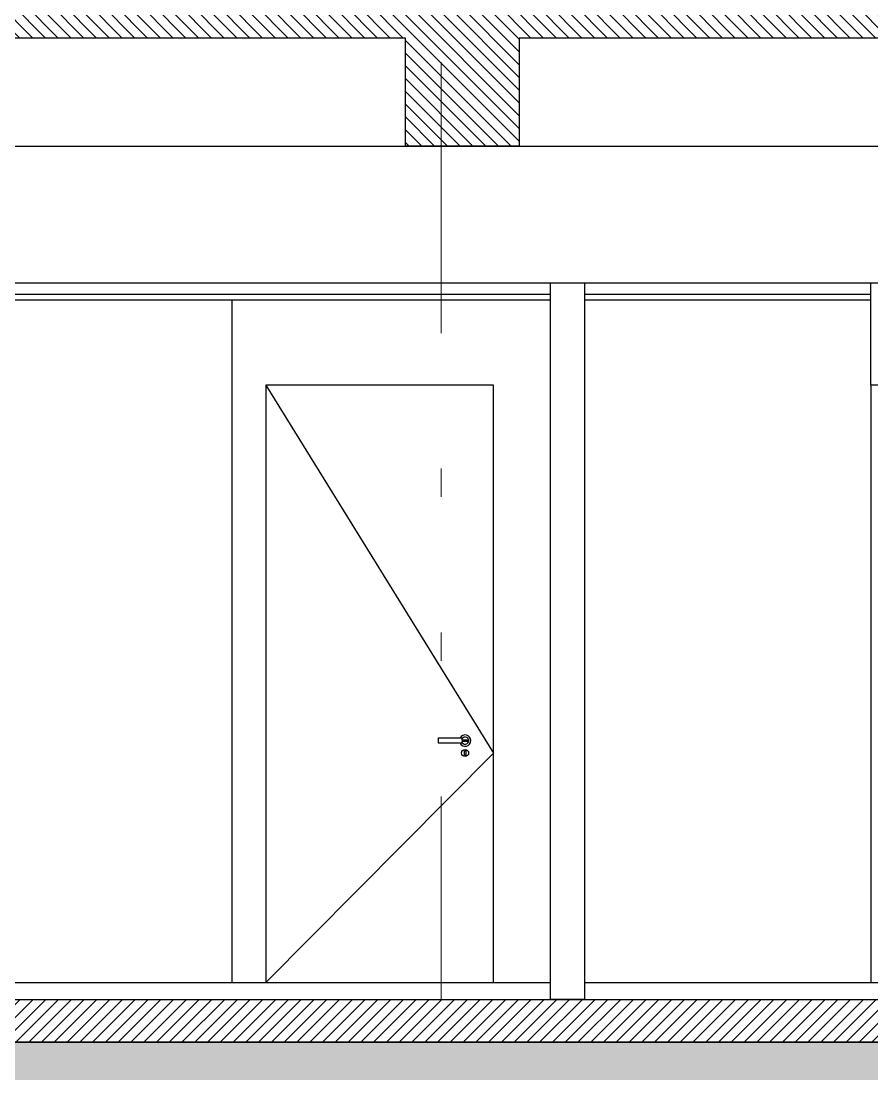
# Model space of a CAD drawing. Header units: millimetres. Extents: x 2056 to 4470, y 1400 to 3101.
# Drawn here: x 2177.71 to 2180.701, y 1438.997 to 1442.699 of the extents above; entities that cross this region are included whole.
import ezdxf

# ---------------------------------------------------------------- set-up
doc = ezdxf.new("R2010")
doc.units = ezdxf.units.MM
doc.linetypes.add('DIVIDE', pattern=[31.75, 12.7, -6.35, 0, -6.35, 0, -6.35])
doc.linetypes.add('HIDDEN', pattern=[9.525, 6.35, -3.175])
for name, color, linetype in [('A-GRID-COLS', 75, 'DIVIDE'), ('A-PLAN-1', 5, 'Continuous'), ('A-PLAN-2', 4, 'Continuous'), ('A-PLAN-3', 3, 'Continuous'), ('A-PLAN-4', 2, 'Continuous'), ('A-PLAN-5', 1, 'Continuous'), ('A-PLAN-6', 9, 'Continuous'), ('A-PROY', 15, 'HIDDEN')]:
    doc.layers.add(name, color=color, linetype=linetype)
doc.layers.add('A-WALL', color=16, linetype='Continuous', lineweight=30)

# ---------------------------------------------------------------- blocks, each defined once
blk = doc.blocks.new('A$C2C317269')
for points in [[(-0.148, 0.8469), (-0.148, 0.8407), (-0.2291, 0.8407), (-0.2291, 0.8593), (-0.148, 0.8593), (-0.148, 0.8531)], [(-0.148, 0.8531), (-0.124, 0.8531), (-0.124, 0.8469), (-0.148, 0.8469)]]:
    blk.add_lwpolyline(points)
blk.add_lwpolyline([(-0.1381, 0.814), (-0.1339, 0.814), (-0.1339, 0.7991), (-0.1381, 0.7991)], close=True)
blk.add_circle((-0.136, 0.8065), 0.0124)
for radius, start, end in [(0.02, 207.7545, 152.2455), (0.0124, 194.4775, 165.5225)]:
    blk.add_arc((-0.136, 0.85), radius, start, end)
blk = doc.blocks.new('CORTE B-B')
at = {"layer": 'A-PLAN-5'}
h = blk.add_hatch(dxfattribs=at)
h.set_pattern_fill('ANSI31', color=256, scale=0.01, style=0)
h.set_pattern_definition([(135, (-989008.851176, -1733150.051984), (-0.02245064030267, -0.02245064030267), [])])
h.paths.add_polyline_path([(-2.0286, -36.0102), (-2.0286, 0), (-1.8786, 0), (-1.8786, -36.0102)])
h = blk.add_hatch(dxfattribs=at)
h.set_pattern_fill('ANSI31', color=256, scale=0.01, angle=90, style=0)
h.set_pattern_definition([(225, (-989008.851176, -1733150.051984), (0.02245064030267, -0.02245064030267), [])])
h.paths.add_polyline_path([(-5.0786, -31.388), (-5.5286, -31.388), (-5.5286, -2), (-5.0286, -2), (-5.0286, -2.4028), (-5.4086, -2.4028), (-5.4086, -4.941), (-5.0286, -4.941), (-5.0286, -5.241), (-5.4086, -5.241), (-5.4086, -7.0088), (-5.0286, -7.0088), (-5.0286, -7.4088), (-5.4086, -7.4088), (-5.4086, -8.6811), (-5.0286, -8.6811), (-5.0286, -8.9811), (-5.4086, -8.9811), (-5.4086, -11.4466), (-5.0286, -11.4466), (-5.0286, -11.7466), (-5.4086, -11.7466), (-5.4086, -14.311), (-5.0286, -14.311), (-5.0286, -14.711), (-5.4086, -14.711), (-5.4086, -16.8838), (-5.0286, -16.8838), (-5.0286, -17.1838), (-5.4086, -17.1838), (-5.4086, -19.3566), (-5.0286, -19.3566), (-5.0286, -19.7566), (-5.4086, -19.7566), (-5.4086, -22.0985), (-5.0286, -22.0985), (-5.0286, -22.3985), (-5.4086, -22.3985), (-5.4086, -24.5003), (-5.0286, -24.5003), (-5.0286, -24.9003), (-5.4086, -24.9003), (-5.4086, -28.0106), (-5.0286, -28.0106), (-5.0286, -28.3106), (-5.4086, -28.3106), (-5.4086, -29.8349), (-5.0286, -29.8349), (-5.0286, -30.2349), (-5.0286, -31.388)])
h.paths.add_polyline_path([(-5.4086, -30.2349), (-5.1286, -30.2349), (-5.1286, -31.1902), (-5.4086, -31.1902)], flags=16)
at = {"layer": 'A-PLAN-6'}
h = blk.add_hatch(dxfattribs=at)
h.set_pattern_fill('AR-PARQ1', color=256, scale=0.002, angle=45, style=0)
h.set_pattern_definition([(225, (-989008.8512, -1733150.052), (2e-15, -0.86210458762), [0.6096, -0.6096]), (225, (-989008.923, -1733149.98014), (2e-15, -0.86210458762), [0.6096, -0.6096]), (225, (-989008.99486, -1733149.9083), (2e-15, -0.86210458762), [0.6096, -0.6096]), (225, (-989009.0667, -1733149.83646), (2e-15, -0.86210458762), [0.6096, -0.6096]), (225, (-989009.13854, -1733149.7646), (2e-15, -0.86210458762), [0.6096, -0.6096]), (225, (-989009.2104, -1733149.6928), (2e-15, -0.86210458762), [0.6096, -0.6096]), (225, (-989009.2822, -1733149.62093), (2e-15, -0.86210458762), [0.6096, -0.6096]), (135, (-989009.2822, -1733150.48304), (-2e-15, 0.86210458762), [0.6096, -0.6096]), (135, (-989009.3541, -1733150.5549), (-2e-15, 0.86210458762), [0.6096, -0.6096]), (135, (-989009.4259, -1733150.6267), (-2e-15, 0.86210458762), [0.6096, -0.6096]), (135, (-989009.49775, -1733150.69856), (-2e-15, 0.86210458762), [0.6096, -0.6096]), (135, (-989009.5696, -1733150.7704), (-2e-15, 0.86210458762), [0.6096, -0.6096]), (135, (-989009.64144, -1733150.84225), (-2e-15, 0.86210458762), [0.6096, -0.6096]), (135, (-989009.7133, -1733150.9141), (-2e-15, 0.86210458762), [0.6096, -0.6096])])
h.paths.add_polyline_path([(-1.8786, 0), (0, 0), (0, -49.4639), (-1.8536, -49.4639), (-1.8536, -40.1966), (-2.0286, -40.1966), (-2.0286, -36.0102), (-1.8786, -36.0102)])
at = {"layer": 'A-GRID-COLS', "lineweight": 9, "ltscale": 0.075}
blk.add_lwpolyline([(-15.649, -14.5849), (-2.0286, -14.5849)], dxfattribs=at)
at = {"layer": 'A-PLAN-1'}
blk.add_lwpolyline([(-5.4086, -7.4088), (-5.4086, -8.6811), (-5.0286, -8.6811), (-5.0286, -8.9811), (-5.4086, -8.9811), (-5.4086, -11.4466), (-5.0286, -11.4466), (-5.0286, -11.7466), (-5.4086, -11.7466), (-5.4086, -14.311), (-5.0286, -14.311), (-5.0286, -14.711), (-5.4086, -14.711), (-5.4086, -16.8838)], dxfattribs=at)
at = {"layer": 'A-PLAN-2'}
for points in [[(-1.8786, 0), (0, 0), (0, -49.4639), (-1.8536, -49.4639), (-1.8536, -40.1966), (-2.0286, -40.1966), (-2.0286, -36.0102), (-1.8786, -36.0102), (-1.8786, 0)], [(-2.0886, -14.081), (-2.0886, -10.8999)], [(-2.0886, -35.3902), (-2.0886, -14.201)]]:
    blk.add_lwpolyline(points, dxfattribs=at)
at = {"layer": 'A-PLAN-3', "elevation": 0}
blk.add_lwpolyline([(-4.1886, -14.401), (-4.1886, -15.201), (-2.0886, -15.201), (-2.0886, -14.401)], close=True, dxfattribs=at)
blk.add_lwpolyline([(-4.4886, -15.321), (-2.0886, -15.321)], dxfattribs=at)
at = {"layer": 'A-PLAN-4'}
for points in [[(-5.0286, -31.328), (-4.5486, -31.328), (-4.5486, -13.0744)], [(-4.5086, -14.081), (-4.5086, -13.0744)], [(-4.4886, -14.081), (-4.4886, -13.0744)], [(-5.0286, -31.388), (-4.4886, -31.388), (-4.4886, -14.201)], [(-5.0286, -31.368), (-4.5086, -31.368), (-4.5086, -14.201)]]:
    blk.add_lwpolyline(points, dxfattribs=at)
at = {"layer": 'A-PLAN-6'}
for points in [[(-5.0286, -29.8349), (-5.0286, -2.159)], [(-4.1886, -13.0744), (-2.0886, -13.0744)]]:
    blk.add_lwpolyline(points, dxfattribs=at)
at = {"layer": 'A-PROY', "elevation": 0}
blk.add_lwpolyline([(-4.1886, -15.201), (-2.8949, -14.401), (-2.0886, -15.201)], dxfattribs=at)
at = {"layer": 'A-WALL'}
blk.add_lwpolyline([(-2.0286, -36.0102), (-2.0286, 0), (-1.8786, 0), (-1.8786, -36.0102)], close=True, dxfattribs=at)
for points in [[(-4.1886, -12.9544), (-4.1886, -13.0744), (-4.5486, -13.0744), (-4.5486, -12.9544), (-4.1886, -12.9544)], [(-2.0286, -14.081), (-2.0286, -14.201), (-4.5486, -14.201), (-4.5486, -14.081), (-2.0286, -14.081)]]:
    blk.add_lwpolyline(points, dxfattribs=at)
at = {"layer": 'A-PLAN-3', "rotation": 90}
blk.add_blockref('A$C2C317269', (-2.0886, -14.365), dxfattribs=at)

msp = doc.modelspace()

# ---------------------------------------------------------------- block references
at = {"rotation": 270}
msp.add_blockref('CORTE B-B', (2193.7718, 1437.2303), dxfattribs=at)

doc.saveas('drawing.dxf')
